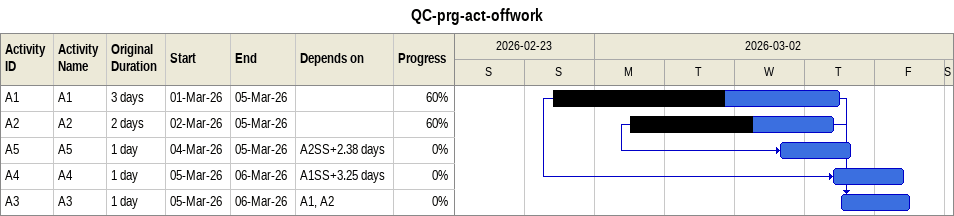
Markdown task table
QC-prg-act-offwork

| ID | Task | Original duration | Start | Finish | Predecessors | % complete |
|---|---|---|---|---|---|---|
| A1 | A1 | 3d | 2026-03-01 | 2026-03-05 |  | 60 |
| A2 | A2 | 2d | 2026-03-02 | 2026-03-05 |  | 60 |
| A5 | A5 | 1d | 2026-03-04 | 2026-03-05 | A2SS+2.38d | 0 |
| A4 | A4 | 1d | 2026-03-05 | 2026-03-06 | A1SS+3.25d | 0 |
| A3 | A3 | 1d | 2026-03-05 | 2026-03-06 | A1, A2 | 0 |
